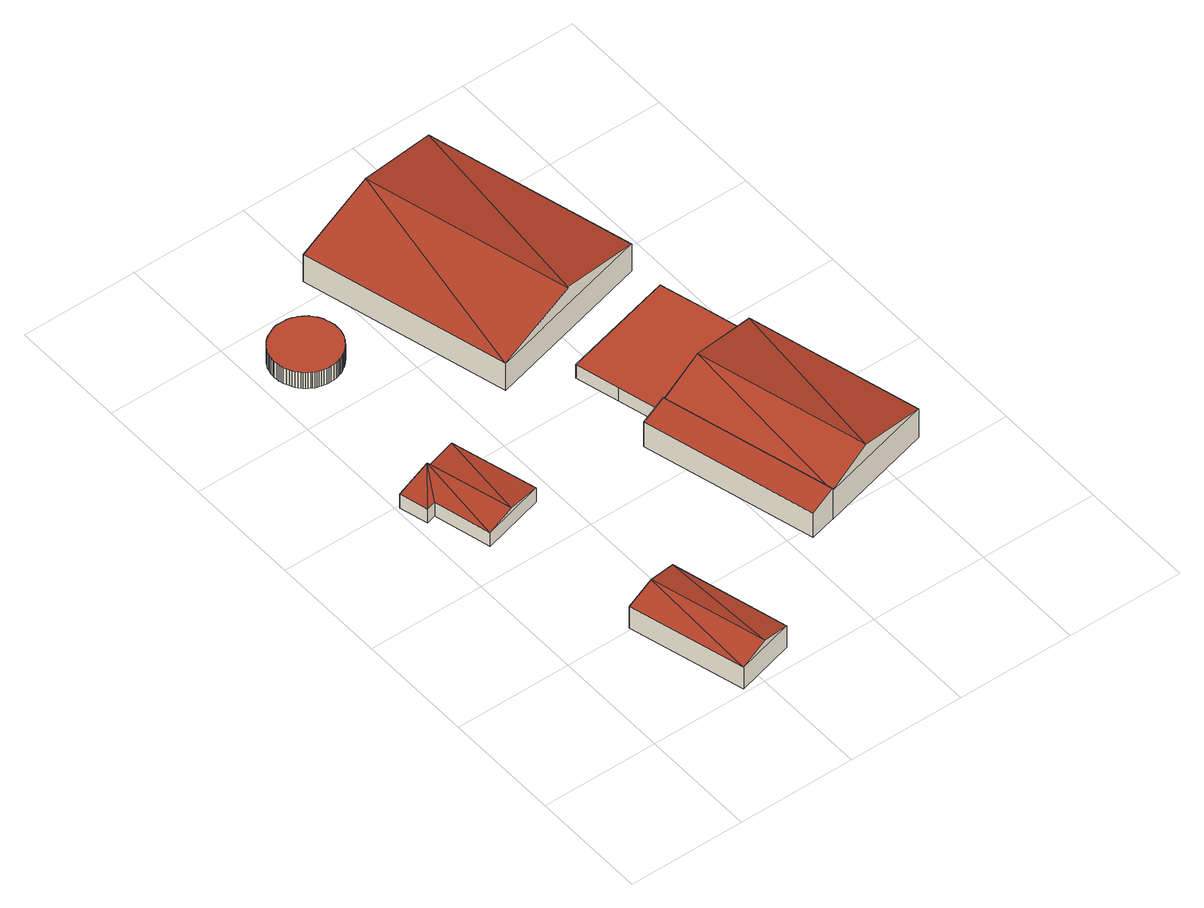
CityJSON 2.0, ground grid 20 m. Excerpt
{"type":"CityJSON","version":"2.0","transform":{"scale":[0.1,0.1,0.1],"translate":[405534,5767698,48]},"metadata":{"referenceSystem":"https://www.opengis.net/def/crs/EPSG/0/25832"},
"CityObjects":{
"building1":{"type":"Building","attributes":{"Gemeindeschluessel":"05566012","Geometrietyp2DReferenz":"3000","function":"31001_2700","roofType":"3100","measuredHeight":5.68},"geometry":[{"type":"Solid","lod":"2","boundaries":[[[[0,1,2,3]],[[4,5,1,0]],[[6,7,5,4]],[[3,2,7,6]],[[0,8,4]],[[6,9,3]],[[3,9,8]],[[8,0,3]],[[9,6,4]],[[4,8,9]],[[1,5,7,2]]]],"semantics":{"surfaces":[{"type":"WallSurface"},{"type":"RoofSurface"},{"type":"GroundSurface"}],"values":[[0,0,0,0,0,0,1,1,1,1,2]]}}]},
"building2":{"type":"Building","attributes":{"Gemeindeschluessel":"05566012","Geometrietyp2DReferenz":"3000","function":"31001_2700","roofType":"5000","measuredHeight":3.56},"geometry":[{"type":"Solid","lod":"2","boundaries":[[[[10,11,12,13]],[[14,15,11,10]],[[16,17,15,14]],[[18,19,17,16]],[[20,21,19,18]],[[22,23,21,20]],[[13,12,23,22]],[[24,22,20]],[[18,24,20]],[[18,25,24]],[[13,24,25]],[[10,13,25]],[[14,10,25]],[[25,16,14]],[[16,25,18]],[[22,24,13]],[[11,15,17,19,21,23,12]]]],"semantics":{"surfaces":[{"type":"WallSurface"},{"type":"RoofSurface"},{"type":"GroundSurface"}],"values":[[0,0,0,0,0,0,0,1,1,1,1,1,1,1,0,0,2]]}}]},
"building3":{"type":"Building","attributes":{"Gemeindeschluessel":"05566012","Geometrietyp2DReferenz":"3000","function":"51003_1201","roofType":"1000","measuredHeight":3.13},"geometry":[{"type":"Solid","lod":"2","boundaries":[[[[26,27,28,29]],[[30,31,27,26]],[[32,33,31,30]],[[34,35,33,32]],[[36,37,35,34]],[[38,39,37,36]],[[40,41,39,38]],[[42,43,41,40]],[[44,45,43,42]],[[46,47,45,44]],[[48,49,47,46]],[[50,51,49,48]],[[52,53,51,50]],[[54,55,53,52]],[[56,57,55,54]],[[58,59,57,56]],[[60,61,59,58]],[[62,63,61,60]],[[64,65,63,62]],[[66,67,65,64]],[[68,69,67,66]],[[70,71,69,68]],[[72,73,71,70]],[[74,75,73,72]],[[76,77,75,74]],[[78,79,77,76]],[[80,81,79,78]],[[82,83,81,80]],[[84,85,83,82]],[[86,87,85,84]],[[88,89,87,86]],[[90,91,89,88]],[[92,93,91,90]],[[94,95,93,92]],[[96,97,95,94]],[[98,99,97,96]],[[100,101,99,98]],[[102,103,101,100]],[[104,105,103,102]],[[106,107,105,104]],[[108,109,107,106]],[[110,111,109,108]],[[112,113,111,110]],[[114,115,113,112]],[[116,117,115,114]],[[118,119,117,116]],[[120,121,119,118]],[[122,123,121,120]],[[124,125,123,122]],[[126,127,125,124]],[[128,129,127,126]],[[130,131,129,128]],[[132,133,131,130]],[[134,135,133,132]],[[136,137,135,134]],[[138,139,137,136]],[[140,141,139,138]],[[142,143,141,140]],[[144,145,143,142]],[[146,147,145,144]],[[148,149,147,146]],[[150,151,149,148]],[[152,153,151,150]],[[154,155,153,152]],[[156,157,155,154]],[[158,159,157,156]],[[160,161,159,158]],[[162,163,161,160]],[[164,165,163,162]],[[166,167,165,164]],[[168,169,167,166]],[[170,171,169,168]],[[172,173,171,170]],[[174,175,173,172]],[[176,177,175,174]],[[178,179,177,176]],[[180,181,179,178]],[[182,183,181,180]],[[184,185,183,182]],[[186,187,185,184]],[[188,189,187,186]],[[190,191,189,188]],[[192,193,191,190]],[[194,195,193,192]],[[196,197,195,194]],[[198,199,197,196]],[[200,201,199,198]],[[202,203,201,200]],[[204,205,203,202]],[[206,207,205,204]],[[29,28,207,206]],[[204,202,200,198,196,194,192,190,188,186,184,182,180,178,176,174,172,170,168,166,164,162,160,158,156,154,152,150,148,146,144,142,140,138,136,134,132,130,128,126,124,122,120,118,116,114,112,110,108,106,104,102,100,98,96,94,92,90,88,86,84,82,80,78,76,74,72,70,68,66,64,62,60,58,56,54,52,50,48,46,44,42,40,38,36,34,32,30,26,29,206]],[[27,31,33,35,37,39,41,43,45,47,49,51,53,55,57,59,61,63,65,67,69,71,73,75,77,79,81,83,85,87,89,91,93,95,97,99,101,103,105,107,109,111,113,115,117,119,121,123,125,127,129,131,133,135,137,139,141,143,145,147,149,151,153,155,157,159,161,163,165,167,169,171,173,175,177,179,181,183,185,187,189,191,193,195,197,199,201,203,205,207,28]]]],"semantics":{"surfaces":[{"type":"WallSurface"},{"type":"RoofSurface"},{"type":"GroundSurface"}],"values":[[0,0,0,0,0,0,0,0,0,0,0,0,0,0,0,0,0,0,0,0,0,0,0,0,0,0,0,0,0,0,0,0,0,0,0,0,0,0,0,0,0,0,0,0,0,0,0,0,0,0,0,0,0,0,0,0,0,0,0,0,0,0,0,0,0,0,0,0,0,0,0,0,0,0,0,0,0,0,0,0,0,0,0,0,0,0,0,0,0,0,0,1,2]]}}]},
"building4":{"type":"Building","attributes":{"Gemeindeschluessel":"05566012","Geometrietyp2DReferenz":"3000","function":"51009_1610","roofType":"2100","measuredHeight":6.24},"geometry":[{"type":"Solid","lod":"2","boundaries":[[[[208,209,210,211]],[[212,213,209,208]],[[214,215,213,212]],[[211,210,215,214]],[[212,208,211,214]],[[209,213,215,210]]]],"semantics":{"surfaces":[{"type":"WallSurface"},{"type":"RoofSurface"},{"type":"GroundSurface"}],"values":[[0,0,0,0,1,2]]}}]},
"building5":{"type":"Building","attributes":{"Gemeindeschluessel":"05566012","Geometrietyp2DReferenz":"3000","function":"31001_2700","roofType":"3100","measuredHeight":8.92},"geometry":[{"type":"Solid","lod":"2","boundaries":[[[[216,217,218,219]],[[220,221,217,216]],[[222,223,221,220]],[[219,218,223,222]],[[219,222,224]],[[225,226,224,222]],[[216,226,225,227]],[[220,227,225]],[[227,220,216]],[[224,226,216,219]],[[222,220,225]],[[217,221,223,218]]]],"semantics":{"surfaces":[{"type":"WallSurface"},{"type":"RoofSurface"},{"type":"GroundSurface"}],"values":[[0,0,0,0,1,1,1,1,0,0,0,2]]}}]},
"building6":{"type":"Building","attributes":{"Gemeindeschluessel":"05566012","Geometrietyp2DReferenz":"3000","function":"31001_2700","roofType":"3100","measuredHeight":8.83},"geometry":[{"type":"Solid","lod":"2","boundaries":[[[[228,229,230,231]],[[232,233,229,228]],[[234,235,233,232]],[[231,230,235,234]],[[228,236,232]],[[234,237,231]],[[236,228,231]],[[231,237,236]],[[232,236,237]],[[237,234,232]],[[229,233,235,230]]]],"semantics":{"surfaces":[{"type":"WallSurface"},{"type":"RoofSurface"},{"type":"GroundSurface"}],"values":[[0,0,0,0,0,0,1,1,1,1,2]]}}]},
"building7":{"type":"Building","attributes":{"Gemeindeschluessel":"05566012","Geometrietyp2DReferenz":"3000","function":"51003_1201","roofType":"1000","measuredHeight":2.66},"geometry":[{"type":"Solid","lod":"2","boundaries":[[[[238,239,240,241]],[[242,243,239,238]],[[244,245,243,242]],[[246,247,245,244]],[[248,249,247,246]],[[241,240,249,248]],[[246,244,242,238,241,248]],[[239,243,245,247,249,240]]]],"semantics":{"surfaces":[{"type":"WallSurface"},{"type":"RoofSurface"},{"type":"GroundSurface"}],"values":[[0,0,0,0,0,0,1,2]]}}]}
},
"vertices":[
[115,203,48],[115,203,4],[167,6,4],[167,6,48],[215,230,48],[215,230,4],[267,33,48],[267,33,4],[165,216,61],[217,19,61],
[35,551,32],[35,551,4],[60,454,4],[60,454,32],[19,546,32],[19,546,4],[6,595,32],[6,595,4],[75,614,32],[75,614,4],[128,629,32],[128,629,4],[167,483,32],[167,483,4],[110,468,40],[71,613,40],
[28,905,36],[28,905,4],[28,900,4],[28,900,36],[27,910,36],[27,910,4],[28,915,36],[28,915,4],[28,919,36],[28,919,4],[29,923,36],[29,923,4],[30,927,36],[30,927,4],[31,931,36],[31,931,4],[33,934,36],[33,934,4],[34,937,36],[34,937,4],[36,940,36],[36,940,4],[38,943,36],[38,943,4],[40,945,36],[40,945,4],[42,948,36],[42,948,4],[44,950,36],[44,950,4],[47,953,36],[47,953,4],[50,955,36],[50,955,4],[53,957,36],[53,957,4],[57,959,36],[57,959,4],[61,961,36],[61,961,4],[65,963,36],[65,963,4],[70,965,36],[70,965,4],[75,966,36],[75,966,4],[78,966,36],[78,966,4],[79,966,36],[79,966,4],[84,966,36],[84,966,4],[89,966,36],[89,966,4],[93,966,36],[93,966,4],[98,965,36],[98,965,4],[102,964,36],[102,964,4],[105,962,36],[105,962,4],[109,961,36],[109,961,4],[112,959,36],[112,959,4],[115,957,36],[115,957,4],[118,955,36],[118,955,4],[120,954,36],[120,954,4],[123,952,36],[123,952,4],[125,949,36],[125,949,4],[127,947,36],[127,947,4],[129,944,36],[129,944,4],[132,941,36],[132,941,4],[134,937,36],[134,937,4],[136,934,36],[136,934,4],[137,929,36],[137,929,4],[139,925,36],[139,925,4],[140,920,36],[140,920,4],[141,915,36],[141,915,4],[141,912,36],[141,912,4],[141,908,36],[141,908,4],[141,903,36],[141,903,4],[140,899,36],[140,899,4],[139,895,36],[139,895,4],[138,892,36],[138,892,4],[137,888,36],[137,888,4],[135,885,36],[135,885,4],[134,882,36],[134,882,4],[132,880,36],[132,880,4],[130,877,36],[130,877,4],[129,874,36],[129,874,4],[126,872,36],[126,872,4],[124,869,36],[124,869,4],[121,867,36],[121,867,4],[118,864,36],[118,864,4],[114,862,36],[114,862,4],[110,859,36],[110,859,4],[106,857,36],[106,857,4],[104,857,36],[104,857,4],[100,855,36],[100,855,4],[96,854,36],[96,854,4],[91,853,36],[91,853,4],[86,853,36],[86,853,4],[82,853,36],[82,853,4],[78,853,36],[78,853,4],[74,854,36],[74,854,4],[70,855,36],[70,855,4],[66,856,36],[66,856,4],[63,857,36],[63,857,4],[60,858,36],[60,858,4],[57,860,36],[57,860,4],[55,861,36],[55,861,4],[52,863,36],[52,863,4],[49,865,36],[49,865,4],[46,867,36],[46,867,4],[44,870,36],[44,870,4],[41,873,36],[41,873,4],[38,876,36],[38,876,4],[36,880,36],[36,880,4],[34,884,36],[34,884,4],[32,888,36],[32,888,4],[30,893,36],[30,893,4],[29,897,36],[29,897,4],
[433,181,54],[433,181,4],[478,193,4],[478,193,66],[356,474,54],[356,474,4],[401,486,66],[401,486,4],
[270,684,60],[270,684,5],[559,759,5],[559,759,60],[178,1034,60],[178,1034,5],[467,1110,60],[467,1110,5],[414,722,94],[322,1072,94],[413,721,94],[270,685,60],
[676,245,61],[676,245,3],[599,538,3],[599,538,61],[478,193,61],[478,193,3],[401,486,61],[401,486,3],[555,213,91],[479,506,91],
[558,692,31],[558,692,4],[365,642,4],[365,642,31],[578,619,31],[578,619,4],[597,545,31],[597,545,4],[403,494,31],[403,494,4],[384,568,31],[384,568,4]
]}
